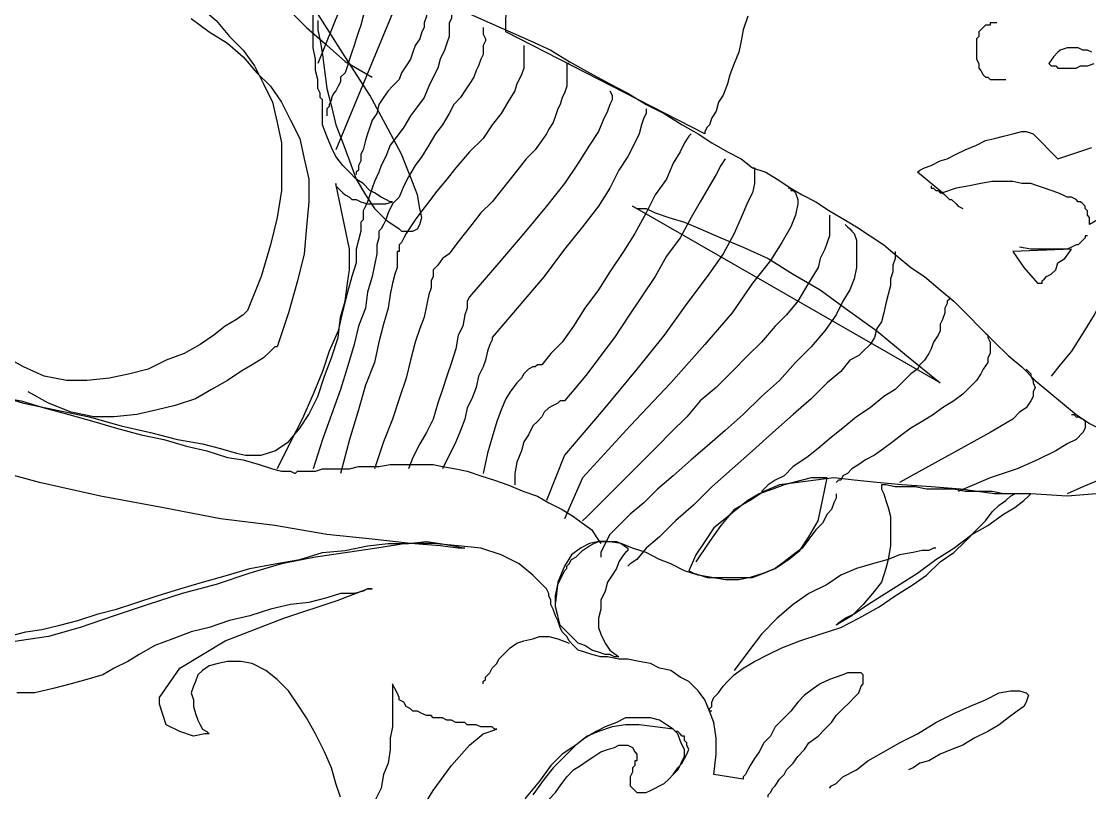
# Model space of a CAD drawing. Extents: x 137.56 to 138.39, y 55.88 to 57.64.
# Drawn here: x 137.9172 to 138.0968, y 57.335 to 57.4646 of the extents above; entities that cross this region are included whole.
import ezdxf

# ---------------------------------------------------------------- set-up
doc = ezdxf.new("R2010")
doc.units = 0
doc.layers.get('0').update_dxf_attribs({"linetype": 'CONTINUOUS'})

msp = doc.modelspace()

# ---------------------------------------------------------------- linework, layer by layer
at = {"linetype": 'CONTINUOUS'}
for points in [[(138.0393, 57.46551), (138.03853, 57.46323), (138.03816, 57.46133), (138.03777, 57.45943), (138.03702, 57.45753), (138.03626, 57.45563), (138.03587, 57.4541), (138.03512, 57.4522), (138.03436, 57.45106), (138.03397, 57.44953), (138.03322, 57.44839), (138.03283, 57.44726), (138.03245, 57.44687), (138.03207, 57.4461), (138.03207, 57.44573), (138.03207, 57.44573), (137.99858, 57.46284), (137.99935, 57.52791)], [(137.95787, 57.49176), (137.95749, 57.49062), (137.95749, 57.48948), (137.95712, 57.48758), (137.95712, 57.48568), (137.95673, 57.48378), (137.95673, 57.48149), (137.95712, 57.47921), (137.95749, 57.47692), (137.95826, 57.47427), (137.95939, 57.4716), (137.96092, 57.46894), (137.96243, 57.46627), (137.9651, 57.46361), (137.96814, 57.46094), (137.97157, 57.4579), (137.97614, 57.45524)], [(137.9731, 57.47274), (137.967, 57.45753)], [(137.94113, 57.47121), (137.94418, 57.46931), (137.94722, 57.46704), (137.94989, 57.46475), (137.95216, 57.46209), (137.95445, 57.4598), (137.95635, 57.45714), (137.95787, 57.4541), (137.95939, 57.45106), (137.96016, 57.44763), (137.96092, 57.4442), (137.96092, 57.4404), (137.96092, 57.43622), (137.96016, 57.43165), (137.95902, 57.42708), (137.95749, 57.42175), (137.9552, 57.41605)], [(137.97614, 57.47121), (137.97576, 57.47121), (137.97576, 57.47084), (137.97576, 57.47047), (137.97537, 57.4697), (137.97537, 57.46855), (137.975, 57.4678), (137.975, 57.46665), (137.97461, 57.46551), (137.97423, 57.464), (137.97386, 57.46284), (137.97347, 57.46171), (137.9731, 57.46057), (137.97271, 57.45943), (137.97233, 57.45828), (137.97196, 57.45714), (137.97157, 57.456)], [(137.98108, 57.4697), (137.97004, 57.44306)], [(137.98564, 57.46741), (137.98564, 57.46741), (137.98564, 57.46704), (137.98564, 57.46665), (137.98527, 57.46627), (137.98527, 57.46551), (137.98488, 57.46437), (137.98488, 57.46361), (137.98451, 57.46284), (137.98413, 57.46171), (137.98337, 57.46057), (137.98298, 57.45943), (137.9826, 57.45828), (137.98184, 57.45714), (137.98108, 57.456), (137.9807, 57.45486), (137.97956, 57.45371)], [(137.9126, 57.40197), (137.91754, 57.40044), (137.92287, 57.39931), (137.92858, 57.39817), (137.93391, 57.39664), (137.93885, 57.3955), (137.94342, 57.39437), (137.94759, 57.3936), (137.95065, 57.39284), (137.9533, 57.39207), (137.95483, 57.3917), (137.95749, 57.3917), (137.95977, 57.39245), (137.96206, 57.39398), (137.96396, 57.39627), (137.96549, 57.39854), (137.967, 57.40158), (137.96814, 57.40501), (137.96929, 57.40805), (137.97043, 57.41148), (137.9708, 57.41491), (137.97157, 57.41758), (137.97196, 57.42062), (137.97233, 57.42289), (137.97233, 57.42479), (137.97233, 57.42595), (137.97233, 57.42632), (137.97004, 57.43736), (137.97004, 57.43697), (137.97004, 57.43697), (137.97043, 57.43659), (137.9708, 57.43622), (137.97119, 57.43583), (137.97157, 57.43546), (137.97233, 57.43507), (137.97271, 57.43469), (137.97347, 57.43469), (137.97423, 57.43432), (137.97537, 57.43393), (137.97614, 57.43393), (137.97727, 57.43393), (137.97841, 57.43393), (137.97956, 57.43432), (137.97956, 57.43432), (137.97918, 57.43432), (137.97841, 57.43469), (137.97766, 57.43507), (137.97651, 57.43583), (137.97576, 57.43622), (137.97461, 57.43736), (137.97347, 57.43812), (137.97233, 57.43926), (137.97119, 57.4404), (137.97004, 57.44192), (137.96929, 57.44344), (137.96853, 57.44534), (137.96776, 57.44726), (137.96776, 57.44953), (137.96776, 57.45143), (137.96739, 57.45181), (137.96739, 57.45257), (137.967, 57.45333), (137.967, 57.45486), (137.96663, 57.45637), (137.96663, 57.45828), (137.96624, 57.46018), (137.96624, 57.46209), (137.96624, 57.464), (137.96624, 57.46627)], [(137.967, 57.46475), (137.967, 57.46323), (137.96739, 57.46133), (137.96776, 57.45904), (137.96814, 57.45637), (137.96853, 57.45333), (137.96929, 57.45029), (137.97004, 57.44726), (137.97119, 57.4442), (137.97233, 57.44116), (137.97347, 57.43812), (137.975, 57.43546), (137.97651, 57.43316), (137.97841, 57.43126), (137.9807, 57.42975), (137.9807, 57.42975), (137.98108, 57.42936), (137.98184, 57.42936), (137.98223, 57.42936), (137.98298, 57.42936), (137.98374, 57.42975), (137.98413, 57.4305), (137.98451, 57.43165), (137.98413, 57.43316), (137.98374, 57.43546), (137.9826, 57.43849), (137.98108, 57.4423), (137.9788, 57.44649), (137.97576, 57.4522), (137.97157, 57.45867), (137.967, 57.4659)], [(137.98945, 57.46665), (137.98945, 57.46665), (137.98945, 57.46627), (137.98945, 57.4659), (137.98945, 57.46513), (137.98907, 57.46437), (137.98907, 57.46323), (137.98907, 57.46209), (137.9887, 57.46094), (137.98831, 57.4598), (137.98755, 57.45828), (137.98717, 57.45676), (137.98641, 57.45524), (137.98564, 57.45371), (137.98488, 57.45181), (137.98374, 57.45029), (137.9826, 57.44877)], [(137.9925, 57.4659), (137.99592, 57.46437), (137.99935, 57.46284), (138.00278, 57.46133), (138.00619, 57.4598), (138.00924, 57.4579), (138.01266, 57.456), (138.01609, 57.4541), (138.01913, 57.45257), (138.02218, 57.45067), (138.02522, 57.44916), (138.02826, 57.44726), (138.03093, 57.44573), (138.03322, 57.4442), (138.03587, 57.44269), (138.03816, 57.44153), (138.04006, 57.44002)], [(137.94569, 57.46513), (137.94875, 57.46284), (137.95179, 57.46094), (137.95445, 57.45867), (137.95673, 57.456), (137.95902, 57.45371), (137.96092, 57.45106), (137.96243, 57.448), (137.96396, 57.44496), (137.96472, 57.44153), (137.96549, 57.43812), (137.96549, 57.43432), (137.9651, 57.43012), (137.96472, 57.42556), (137.96357, 57.42099), (137.96206, 57.41566), (137.96016, 57.40995)], [(138.08115, 57.46437), (138.08115, 57.46437), (138.08078, 57.46437), (138.08078, 57.46437), (138.08039, 57.46437), (138.08001, 57.46437), (138.08001, 57.464), (138.07964, 57.464), (138.07925, 57.464), (138.07888, 57.46361), (138.07849, 57.46323), (138.07811, 57.46284), (138.07811, 57.46209), (138.07772, 57.46171), (138.07772, 57.46094), (138.07772, 57.46018), (138.07772, 57.45904)], [(137.99478, 57.46361), (137.99478, 57.46361), (137.99478, 57.46323), (137.99478, 57.46284), (137.99478, 57.46247), (137.99517, 57.46171), (137.99517, 57.46133), (137.99478, 57.46057), (137.99478, 57.4598), (137.99478, 57.45904), (137.9944, 57.45828), (137.99402, 57.45714), (137.99364, 57.45637), (137.99325, 57.45524), (137.9925, 57.4541), (137.99174, 57.45296)], [(138.00162, 57.46057), (138.00162, 57.46057), (138.00162, 57.46018), (138.00162, 57.4598), (138.00162, 57.45904), (138.00162, 57.45867), (138.00162, 57.45753), (138.00162, 57.45676), (138.00125, 57.45563), (138.00048, 57.4541), (138.00011, 57.45296), (137.99897, 57.45106), (137.99782, 57.44916), (137.99631, 57.44726), (137.99478, 57.44496), (137.9925, 57.44269)], [(138.09713, 57.45943), (138.09638, 57.4598), (138.09562, 57.4598), (138.09485, 57.46018), (138.09409, 57.46018), (138.09372, 57.46018), (138.09295, 57.46018), (138.09181, 57.4598), (138.09142, 57.45943), (138.09066, 57.45867), (138.08991, 57.45753), (138.08991, 57.45753), (138.09029, 57.45714), (138.09029, 57.45714), (138.09066, 57.45714), (138.09105, 57.45714), (138.09142, 57.45676), (138.09219, 57.45676), (138.09295, 57.45676), (138.09372, 57.45676), (138.09448, 57.45676), (138.09523, 57.45714), (138.09638, 57.45714), (138.09752, 57.45753)], [(138.07772, 57.45904), (138.07772, 57.45828), (138.07811, 57.45753), (138.07811, 57.45676), (138.07849, 57.45637), (138.07888, 57.45563), (138.07888, 57.45563), (138.07925, 57.45524), (138.07964, 57.45524), (138.08001, 57.45486), (138.08039, 57.45486), (138.08078, 57.45486), (138.08115, 57.45486), (138.08154, 57.45486), (138.08192, 57.45486), (138.08229, 57.45486), (138.08268, 57.45486)], [(138.00924, 57.45753), (138.00885, 57.45753), (138.00885, 57.45714), (138.00885, 57.45714), (138.00885, 57.45637), (138.00885, 57.456), (138.00885, 57.45524), (138.00885, 57.45447), (138.00885, 57.45371), (138.00848, 57.45257), (138.00809, 57.45181), (138.00772, 57.45067), (138.00734, 57.44991), (138.00695, 57.44877), (138.00658, 57.44763), (138.00581, 57.44649), (138.00544, 57.44573)], [(137.97157, 57.456), (137.9708, 57.45524), (137.9708, 57.45447), (137.97043, 57.45371), (137.97004, 57.45296), (137.96967, 57.45257), (137.96929, 57.45181), (137.96929, 57.45143), (137.9689, 57.45067), (137.9689, 57.45029), (137.96853, 57.44991), (137.96853, 57.44953), (137.96853, 57.44916), (137.96853, 57.44877), (137.96853, 57.44877), (137.96853, 57.44877), (137.96853, 57.44877)], [(137.97956, 57.45371), (137.9788, 57.45296), (137.97804, 57.45181), (137.97727, 57.45067), (137.9769, 57.44916), (137.97614, 57.448), (137.97576, 57.44687), (137.97537, 57.44573), (137.975, 57.44459), (137.97461, 57.44306), (137.97423, 57.4423), (137.97423, 57.44116), (137.97386, 57.4404), (137.97386, 57.43963), (137.97347, 57.43926), (137.97347, 57.43887), (137.97347, 57.43887)], [(137.99174, 57.45296), (137.99098, 57.45181), (137.98984, 57.45067), (137.98907, 57.44916), (137.98794, 57.44726), (137.9868, 57.44573), (137.98564, 57.44383), (137.98451, 57.44192), (137.98337, 57.4404), (137.98223, 57.43849), (137.98147, 57.43697), (137.9807, 57.43507), (137.97956, 57.43393), (137.9788, 57.43242), (137.97841, 57.43126), (137.97804, 57.4305), (137.97766, 57.42975)], [(138.01609, 57.45296), (138.01609, 57.45296), (138.01609, 57.45296), (138.01646, 57.4522), (138.01646, 57.45143), (138.01609, 57.45067), (138.01571, 57.44953), (138.01495, 57.448), (138.01419, 57.4461), (138.01266, 57.44383), (138.01076, 57.44079), (138.00848, 57.43736), (138.00544, 57.43355), (138.00162, 57.42899), (137.99744, 57.42404), (137.9925, 57.41832)], [(138.02218, 57.44991), (138.02218, 57.44991), (138.02218, 57.44916), (138.02179, 57.44839), (138.02142, 57.44726), (138.02103, 57.44573), (138.02028, 57.4442), (138.01913, 57.44192), (138.01761, 57.43963), (138.01609, 57.43659), (138.01419, 57.43355), (138.01152, 57.43012), (138.00848, 57.42632), (138.00505, 57.42175), (138.00087, 57.41681), (137.99631, 57.41148)], [(138.11426, 57.45029), (138.11387, 57.44991), (138.1135, 57.44877), (138.11273, 57.44687), (138.11159, 57.44459), (138.11046, 57.44153), (138.10893, 57.43812), (138.10703, 57.43432), (138.1055, 57.4305), (138.10322, 57.4267), (138.10132, 57.42252), (138.09942, 57.41871), (138.09752, 57.41528), (138.09562, 57.41224), (138.09372, 57.4092), (138.09181, 57.40691), (138.09029, 57.40501)], [(137.9826, 57.44877), (137.98147, 57.44687), (137.98033, 57.44534), (137.97918, 57.44383), (137.97841, 57.44192), (137.97766, 57.4404), (137.97727, 57.43926), (137.97651, 57.43773), (137.97614, 57.43659), (137.97576, 57.43546), (137.97537, 57.43432), (137.975, 57.43355), (137.97461, 57.43279), (137.97461, 57.43203), (137.97461, 57.43165), (137.97461, 57.43126), (137.97461, 57.43126)], [(138.10132, 57.43316), (138.09676, 57.4305), (138.09676, 57.4305), (138.09676, 57.4305), (138.09676, 57.43089), (138.09676, 57.43089), (138.09676, 57.43126), (138.09676, 57.43165), (138.09676, 57.43165), (138.09638, 57.43203), (138.09638, 57.43242), (138.09638, 57.43279), (138.09599, 57.43316), (138.09599, 57.43355), (138.09562, 57.43393), (138.09523, 57.43432), (138.09485, 57.43432), (138.09448, 57.43469), (138.09372, 57.43507), (138.09295, 57.43507), (138.09219, 57.43546), (138.09142, 57.43583), (138.09029, 57.43622), (138.08915, 57.43659), (138.08801, 57.43697), (138.08686, 57.43736), (138.08534, 57.43736), (138.08382, 57.43773), (138.08229, 57.43773), (138.08039, 57.43773), (138.07849, 57.43736), (138.07658, 57.43697), (138.07431, 57.43659), (138.07202, 57.43583), (138.06784, 57.43926), (138.06784, 57.43926), (138.06821, 57.43963), (138.06898, 57.44002), (138.07012, 57.4404), (138.07164, 57.44116), (138.07278, 57.44153), (138.07431, 57.4423), (138.07582, 57.44306), (138.07772, 57.44383), (138.07925, 57.44459), (138.08078, 57.44496), (138.08229, 57.44534), (138.08382, 57.44573), (138.08534, 57.4461), (138.08611, 57.4461), (138.08725, 57.44573), (138.09142, 57.44153), (138.09713, 57.44344)], [(138.00544, 57.44573), (138.00468, 57.44459), (138.00354, 57.44306), (138.00201, 57.44153), (138.00087, 57.44002), (137.99935, 57.43812), (137.99782, 57.43622), (137.99631, 57.43432), (137.9944, 57.43242), (137.99288, 57.4305), (137.99135, 57.4286), (137.99021, 57.42708), (137.98907, 57.42556), (137.98794, 57.42479), (137.98717, 57.42366), (137.9868, 57.42328), (137.98641, 57.42289)], [(138.02979, 57.44573), (138.0294, 57.44534), (138.02865, 57.4442), (138.02789, 57.44269), (138.02675, 57.44079), (138.0256, 57.43812), (138.02369, 57.43546), (138.02218, 57.43242), (138.02028, 57.42899), (138.01838, 57.42595), (138.01609, 57.42252), (138.01419, 57.41948), (138.01191, 57.41642), (138.01001, 57.41338), (138.00809, 57.41072), (138.00619, 57.40882), (138.00468, 57.40691)], [(137.9925, 57.44269), (137.99021, 57.44002), (137.9887, 57.43812), (137.9868, 57.43583), (137.98564, 57.43432), (137.98451, 57.43279), (137.98337, 57.43126), (137.9826, 57.43012), (137.98184, 57.42899), (137.98147, 57.42822), (137.98108, 57.42746), (137.9807, 57.42708), (137.9807, 57.4267), (137.9807, 57.42632), (137.9807, 57.42632), (137.9807, 57.42595), (137.9807, 57.42595)], [(138.03549, 57.44153), (138.03549, 57.44153), (138.03473, 57.4404), (138.03397, 57.43887), (138.03283, 57.43697), (138.0313, 57.43432), (138.02979, 57.43165), (138.02789, 57.42822), (138.0256, 57.42518), (138.02369, 57.42175), (138.02142, 57.41832), (138.01913, 57.41491), (138.01685, 57.41148), (138.01456, 57.40844), (138.01228, 57.40539), (138.01038, 57.40311), (138.00848, 57.40082)], [(138.04006, 57.44002), (138.04044, 57.44002), (138.04044, 57.43926), (138.04044, 57.43849), (138.04044, 57.43736), (138.04006, 57.43583), (138.0393, 57.43432), (138.03816, 57.43165), (138.03702, 57.42899), (138.03512, 57.42556), (138.03245, 57.42175), (138.02903, 57.41719), (138.02522, 57.41186), (138.02065, 57.40615), (138.01495, 57.39931), (138.00848, 57.3917)], [(138.04006, 57.44002), (138.04234, 57.43926), (138.04424, 57.43812), (138.04653, 57.43659), (138.04843, 57.43546), (138.05071, 57.43432), (138.053, 57.43279), (138.0549, 57.43165), (138.05757, 57.43012), (138.05984, 57.4286), (138.06213, 57.42708), (138.06441, 57.42518), (138.0667, 57.42328), (138.06898, 57.42175), (138.07164, 57.41948), (138.07392, 57.41758), (138.07621, 57.41528)], [(138.07012, 57.43697), (138.07012, 57.43659), (138.0705, 57.43659), (138.0705, 57.43659), (138.07088, 57.43622), (138.07127, 57.43622), (138.07164, 57.43583), (138.07202, 57.43583), (138.07241, 57.43546), (138.07278, 57.43507), (138.07317, 57.43469), (138.07354, 57.43469), (138.07431, 57.43393), (138.07468, 57.43355), (138.07545, 57.43316)], [(138.04614, 57.43659), (138.04653, 57.43659), (138.04653, 57.43622), (138.04691, 57.43622), (138.04729, 57.43583), (138.04767, 57.43469), (138.04767, 57.43393), (138.04729, 57.43203), (138.04653, 57.43012), (138.045, 57.42746), (138.0431, 57.42442), (138.04006, 57.42062), (138.03663, 57.41566), (138.03207, 57.41034), (138.02636, 57.40387), (138.01952, 57.39664), (138.01152, 57.3879)], [(138.01989, 57.43355), (138.01989, 57.43355), (138.02065, 57.43316), (138.02218, 57.43316), (138.02369, 57.43242), (138.02599, 57.43165), (138.02865, 57.43089), (138.0313, 57.42975), (138.03473, 57.42822), (138.03853, 57.4267), (138.04273, 57.42479), (138.04691, 57.42213), (138.05147, 57.41948), (138.05567, 57.41642), (138.06098, 57.41262), (138.06594, 57.40844), (138.07164, 57.40387), (138.01989, 57.43355)], [(138.053, 57.43203), (138.053, 57.43165), (138.053, 57.43126), (138.053, 57.4305), (138.053, 57.42975), (138.053, 57.4286), (138.05261, 57.42746), (138.05224, 57.42632), (138.05147, 57.42479), (138.0511, 57.42328), (138.04996, 57.42138), (138.04881, 57.41948), (138.04767, 57.41758), (138.04577, 57.41528), (138.04387, 57.41338), (138.04159, 57.41072)], [(137.97461, 57.43126), (137.97423, 57.43089), (137.97423, 57.4305), (137.97423, 57.42936), (137.97386, 57.42785), (137.97347, 57.42632), (137.97347, 57.42404), (137.97271, 57.42175), (137.97196, 57.41909), (137.97119, 57.41605), (137.97043, 57.41262), (137.9689, 57.4092), (137.96776, 57.40578), (137.96624, 57.40197), (137.96434, 57.39778), (137.96243, 57.39398), (137.96016, 57.38941)], [(137.97766, 57.42975), (137.97727, 57.42936), (137.97727, 57.42899), (137.97727, 57.42822), (137.9769, 57.42708), (137.9769, 57.42556), (137.97651, 57.42366), (137.97614, 57.42175), (137.97537, 57.41909), (137.975, 57.41642), (137.97386, 57.41338), (137.9731, 57.41034), (137.97196, 57.40654), (137.9708, 57.40274), (137.96929, 57.39854), (137.96776, 57.39437), (137.96624, 57.38941)], [(138.05567, 57.4305), (138.05604, 57.43012), (138.05643, 57.42975), (138.0568, 57.42936), (138.05718, 57.42899), (138.05757, 57.42785), (138.05757, 57.42708), (138.05757, 57.42595), (138.05757, 57.42479), (138.05757, 57.42328), (138.05718, 57.42138), (138.05643, 57.41948), (138.05528, 57.41758), (138.05414, 57.41528), (138.05224, 57.41262), (138.04996, 57.40995)], [(138.09638, 57.4286), (138.09599, 57.4286), (138.09599, 57.4286), (138.09599, 57.42822), (138.09599, 57.42822), (138.09562, 57.42785), (138.09523, 57.42746), (138.09485, 57.42708), (138.09448, 57.42708), (138.09372, 57.4267), (138.09295, 57.42632), (138.09219, 57.42632), (138.09105, 57.42632), (138.08991, 57.42632), (138.08838, 57.42632), (138.08686, 57.42632), (138.08496, 57.4267)], [(138.09372, 57.42632), (138.08382, 57.42595), (138.08572, 57.42328), (138.08801, 57.42062), (138.08801, 57.42062), (138.08801, 57.42062), (138.08801, 57.42062), (138.08838, 57.42062), (138.08876, 57.42062), (138.08876, 57.42099), (138.08915, 57.42138), (138.08952, 57.42175), (138.09029, 57.42213), (138.09105, 57.42289), (138.09142, 57.42404), (138.09256, 57.42479), (138.09372, 57.42632)], [(137.9807, 57.42595), (137.98033, 57.42595), (137.98033, 57.42556), (137.98033, 57.42518), (137.98033, 57.42442), (137.98033, 57.42328), (137.97994, 57.42213), (137.97956, 57.42062), (137.97918, 57.41871), (137.9788, 57.41642), (137.97804, 57.41376), (137.97727, 57.41072), (137.97651, 57.40729), (137.975, 57.40348), (137.97386, 57.39931), (137.97233, 57.39437), (137.9708, 57.38864)], [(138.06404, 57.42595), (138.06404, 57.42595), (138.06404, 57.42518), (138.06404, 57.42479), (138.06365, 57.42366), (138.06365, 57.42252), (138.06327, 57.42138), (138.06327, 57.42023), (138.0629, 57.41871), (138.06251, 57.41719), (138.06213, 57.41566), (138.06174, 57.41415), (138.06098, 57.41301), (138.06061, 57.41148), (138.05984, 57.41034), (138.0587, 57.4092), (138.05794, 57.40844)], [(137.98641, 57.42289), (137.98641, 57.42289), (137.98641, 57.42252), (137.98641, 57.42175), (137.98603, 57.42099), (137.98603, 57.41985), (137.98564, 57.41871), (137.98527, 57.41681), (137.98488, 57.41491), (137.98413, 57.41301), (137.98337, 57.41072), (137.9826, 57.40768), (137.98184, 57.40464), (137.9807, 57.40121), (137.97956, 57.39778), (137.97804, 57.39398), (137.97651, 57.38941)], [(137.9925, 57.41832), (137.9925, 57.41832), (137.99211, 57.41758), (137.99211, 57.41642), (137.99174, 57.41528), (137.99135, 57.41338), (137.9906, 57.41186), (137.99021, 57.40958), (137.98945, 57.40729), (137.9887, 57.40501), (137.98794, 57.40274), (137.98717, 57.40044), (137.98641, 57.39778), (137.98527, 57.3955), (137.98413, 57.3936), (137.98298, 57.39131), (137.98223, 57.38941)], [(138.07317, 57.41832), (138.07317, 57.41832), (138.07317, 57.41795), (138.07278, 57.41758), (138.07278, 57.41719), (138.07241, 57.41642), (138.07241, 57.41566), (138.07202, 57.41452), (138.07164, 57.41376), (138.07164, 57.41262), (138.07127, 57.41186), (138.0705, 57.41072), (138.07012, 57.40958), (138.06974, 57.40882), (138.06898, 57.40768), (138.06821, 57.40691), (138.06784, 57.40615)], [(137.9552, 57.41605), (137.9552, 57.41605), (137.95445, 57.41528), (137.9533, 57.41452), (137.9514, 57.41338), (137.9495, 57.41186), (137.94722, 57.41034), (137.94455, 57.40882), (137.94151, 57.40768), (137.93846, 57.40615), (137.93542, 57.40539), (137.93199, 57.40464), (137.92819, 57.40425), (137.92477, 57.40425), (137.92097, 57.40501), (137.91754, 57.40654), (137.91411, 57.40844)], [(138.07621, 57.41528), (138.07849, 57.41301), (138.08078, 57.41072), (138.08305, 57.40844), (138.08534, 57.40654), (138.08762, 57.40425), (138.08991, 57.40235), (138.09219, 57.40044), (138.09448, 57.39854), (138.09676, 57.39702), (138.09903, 57.39588), (138.10095, 57.39437), (138.10285, 57.3936), (138.10513, 57.39284), (138.10703, 57.39207), (138.10856, 57.3917), (138.11007, 57.3917)], [(138.07925, 57.41224), (138.07925, 57.41224), (138.07964, 57.41186), (138.07964, 57.41148), (138.08001, 57.41072), (138.08001, 57.41034), (138.08001, 57.40958), (138.08001, 57.40882), (138.07964, 57.40805), (138.07964, 57.40729), (138.07888, 57.40615), (138.07849, 57.40539), (138.07772, 57.40425), (138.07658, 57.40311), (138.07545, 57.40197), (138.07392, 57.40082)], [(137.96016, 57.40995), (137.95977, 57.40995), (137.95902, 57.4092), (137.95787, 57.40805), (137.95596, 57.40691), (137.95406, 57.40578), (137.95179, 57.40425), (137.94912, 57.40274), (137.94646, 57.40121), (137.94303, 57.40007), (137.93999, 57.39931), (137.93656, 57.39854), (137.93275, 57.39817), (137.92934, 57.39817), (137.92552, 57.39892), (137.92172, 57.40044), (137.9183, 57.40235)], [(137.99631, 57.41148), (137.99631, 57.41148), (137.99631, 57.41111), (137.99592, 57.41034), (137.99554, 57.4092), (137.99517, 57.40768), (137.99478, 57.40654), (137.99402, 57.40501), (137.99364, 57.40311), (137.99288, 57.40121), (137.99211, 57.39968), (137.99174, 57.39778), (137.99098, 57.39588), (137.99021, 57.39398), (137.98945, 57.39245), (137.9887, 57.39094), (137.98794, 57.38941)], [(138.04159, 57.41072), (138.0393, 57.40844), (138.03663, 57.40578), (138.03397, 57.40311), (138.0313, 57.40082), (138.02903, 57.39817), (138.02636, 57.3955), (138.02408, 57.39321), (138.02179, 57.39094), (138.01952, 57.38864), (138.01761, 57.38674), (138.01571, 57.38484), (138.01456, 57.3837), (138.01305, 57.38218), (138.01228, 57.38143), (138.01152, 57.38066), (138.01152, 57.38066)], [(138.04996, 57.40995), (138.04729, 57.40729), (138.04463, 57.40425), (138.04159, 57.40158), (138.03853, 57.39854), (138.03549, 57.39588), (138.03245, 57.39321), (138.02979, 57.39094), (138.02675, 57.38827), (138.02408, 57.38599), (138.02179, 57.3837), (138.01952, 57.3818), (138.01761, 57.3799), (138.01609, 57.37837), (138.01532, 57.37686), (138.01456, 57.37533), (138.01456, 57.37457)], [(138.05794, 57.40844), (138.05643, 57.40768), (138.0549, 57.40578), (138.05261, 57.40387), (138.04996, 57.40121), (138.04691, 57.39854), (138.04349, 57.3955), (138.04006, 57.39245), (138.03663, 57.38941), (138.03322, 57.38637), (138.03016, 57.38333), (138.02712, 57.38066), (138.02446, 57.378), (138.02218, 57.3761), (138.02065, 57.37419), (138.01952, 57.37343), (138.01913, 57.37306)], [(138.00468, 57.40691), (138.00468, 57.40691), (138.00429, 57.40691), (138.00391, 57.40691), (138.00354, 57.40654), (138.00315, 57.40654), (138.00239, 57.40615), (138.00162, 57.40539), (138.00125, 57.40464), (138.00048, 57.40387), (137.99935, 57.40235), (137.99858, 57.40121), (137.99782, 57.39931), (137.99707, 57.3974), (137.99631, 57.39474), (137.99554, 57.39207), (137.99478, 57.38864)], [(138.06784, 57.40615), (138.0667, 57.40539), (138.06555, 57.40425), (138.06404, 57.40274), (138.06213, 57.40158), (138.05984, 57.39968), (138.05757, 57.39817), (138.05528, 57.39627), (138.05337, 57.39474), (138.0511, 57.39284), (138.0492, 57.39131), (138.04691, 57.3898), (138.04539, 57.38827), (138.04387, 57.38751), (138.04273, 57.38674), (138.04196, 57.38599), (138.04159, 57.38561)], [(138.08611, 57.40615), (138.08611, 57.40615), (138.08648, 57.40578), (138.08686, 57.40539), (138.08686, 57.40501), (138.08725, 57.40425), (138.08725, 57.40387), (138.08762, 57.40311), (138.08725, 57.40235), (138.08725, 57.40158), (138.08686, 57.40082), (138.08611, 57.39968), (138.08496, 57.39892), (138.08382, 57.39778), (138.08192, 57.39664), (138.08001, 57.3955)], [(137.91297, 57.40158), (137.91715, 57.40082), (137.92097, 57.39968), (137.92515, 57.39854), (137.92934, 57.3974), (137.93314, 57.39627), (137.93732, 57.39511), (137.94113, 57.39437), (137.94493, 57.39321), (137.94836, 57.39245), (137.95179, 57.39131), (137.95445, 57.39094), (137.95712, 57.39017), (137.95939, 57.38941), (137.96092, 57.38903), (137.96243, 57.38903), (137.9632, 57.38864)], [(138.00848, 57.40082), (138.00848, 57.40082), (138.00809, 57.40082), (138.00772, 57.40082), (138.00734, 57.40044), (138.00658, 57.40007), (138.00581, 57.39968), (138.00505, 57.39892), (138.00468, 57.39817), (138.00391, 57.3974), (138.00315, 57.39664), (138.00239, 57.39511), (138.00162, 57.39398), (138.00125, 57.39245), (138.00048, 57.39055), (138.00011, 57.38864), (138.00011, 57.38674)], [(138.07392, 57.40082), (138.07202, 57.39968), (138.0705, 57.39854), (138.0686, 57.3974), (138.0667, 57.39627), (138.06517, 57.39511), (138.06365, 57.39398), (138.06213, 57.39284), (138.06061, 57.3917), (138.05908, 57.39094), (138.05794, 57.39017), (138.0568, 57.38941), (138.05604, 57.38864), (138.05528, 57.38827), (138.0549, 57.38751), (138.05451, 57.38751), (138.05414, 57.38713)], [(138.09372, 57.39854), (138.09372, 57.39854), (138.09409, 57.39854), (138.09448, 57.39817), (138.09485, 57.39817), (138.09562, 57.39778), (138.09599, 57.3974), (138.09599, 57.39664), (138.09599, 57.39627), (138.09562, 57.3955), (138.09448, 57.39437), (138.09295, 57.3936), (138.09105, 57.39245), (138.08801, 57.39094), (138.08458, 57.38941), (138.08001, 57.3879), (138.07468, 57.38561)], [(138.08001, 57.3955), (138.0648, 57.38713)], [(138.11693, 57.39474), (138.11693, 57.39474), (138.11693, 57.39437), (138.11693, 57.39398), (138.11693, 57.39321), (138.11693, 57.39245), (138.11654, 57.39131), (138.1154, 57.39055), (138.11463, 57.38941), (138.11312, 57.38827), (138.11122, 57.38751), (138.10893, 57.38674), (138.10589, 57.38599), (138.10209, 57.38523), (138.09789, 57.38523), (138.09295, 57.38484), (138.08686, 57.38523)], [(138.10285, 57.39398), (138.10285, 57.39398), (138.10322, 57.39398), (138.1036, 57.3936), (138.10399, 57.39321), (138.10399, 57.39284), (138.10399, 57.39245), (138.10399, 57.39207), (138.10399, 57.3917), (138.1036, 57.39094), (138.10285, 57.39017), (138.1017, 57.38941), (138.10018, 57.38827), (138.09828, 57.38751), (138.09562, 57.38637), (138.09295, 57.38523)], [(137.9632, 57.38864), (137.96357, 57.38903), (137.96434, 57.38903), (137.9651, 57.38903), (137.96663, 57.38903), (137.96776, 57.38941), (137.96929, 57.38941), (137.9708, 57.38941), (137.97233, 57.38941), (137.97386, 57.3898), (137.97576, 57.3898), (137.97727, 57.3898), (137.97918, 57.39017), (137.9807, 57.39017), (137.98223, 57.39017), (137.98374, 57.39017), (137.98488, 57.39017)], [(137.98488, 57.39017), (137.98641, 57.39017), (137.98794, 57.3898), (137.99021, 57.38941), (137.99211, 57.38903), (137.9944, 57.38827), (137.99668, 57.38751), (137.99897, 57.38674), (138.00162, 57.38561), (138.00391, 57.38484), (138.00581, 57.3837), (138.00809, 57.38257), (138.01001, 57.38143), (138.01152, 57.38027), (138.01305, 57.37914), (138.01381, 57.378), (138.01456, 57.37686)], [(138.00848, 57.3917), (138.00544, 57.38408)], [(137.99174, 57.3761), (137.9906, 57.3761), (137.98755, 57.37647), (137.9826, 57.37686), (137.97614, 57.37761), (137.96853, 57.37837), (137.95977, 57.3799), (137.95065, 57.38104), (137.94075, 57.38294), (137.93048, 57.38484), (137.92021, 57.38713), (137.91031, 57.3898)], [(138.01152, 57.3879), (138.00848, 57.38104)], [(138.05261, 57.3879), (138.05224, 57.3879), (138.05186, 57.3879), (138.0511, 57.3879), (138.04996, 57.3879), (138.04843, 57.38751), (138.04691, 57.38713), (138.04539, 57.38674), (138.04349, 57.38599), (138.0412, 57.38523), (138.0393, 57.38408), (138.0374, 57.38257), (138.03549, 57.38104), (138.03359, 57.37953), (138.03207, 57.37723), (138.03055, 57.37496), (138.0294, 57.37229), (138.0294, 57.37229), (138.03016, 57.3719), (138.0313, 57.37153), (138.03245, 57.37115), (138.03397, 57.37115), (138.03587, 57.37115), (138.03777, 57.37115), (138.04006, 57.37115), (138.04196, 57.3719), (138.04387, 57.37267), (138.04614, 57.37419), (138.04806, 57.37571), (138.04957, 57.378), (138.0511, 57.38066), (138.05186, 57.38408), (138.05261, 57.3879)], [(138.08686, 57.38523), (138.08078, 57.38523), (138.07507, 57.38599), (138.07012, 57.38637), (138.06517, 57.38674), (138.06098, 57.38713), (138.05718, 57.38751), (138.05376, 57.3879), (138.05071, 57.38751), (138.04767, 57.38713), (138.04463, 57.38674), (138.04196, 57.38561), (138.03967, 57.38408), (138.03702, 57.38257), (138.03473, 57.3799), (138.03283, 57.37723), (138.03055, 57.37381)], [(138.06174, 57.38674), (138.06174, 57.38637), (138.06174, 57.38599), (138.06213, 57.38523), (138.06251, 57.38408), (138.0629, 57.38294), (138.06327, 57.38143), (138.06327, 57.3799), (138.06327, 57.37837), (138.06327, 57.37647), (138.0629, 57.37419), (138.06251, 57.37267), (138.06174, 57.37039), (138.06023, 57.36849), (138.0587, 57.36659), (138.0568, 57.36469), (138.05414, 57.36316), (138.05451, 57.36353), (138.05567, 57.3643), (138.05718, 57.36506), (138.05947, 57.36659), (138.06174, 57.3681), (138.0648, 57.37), (138.06784, 57.3719), (138.07088, 57.37419), (138.07392, 57.3761), (138.07697, 57.37837), (138.07964, 57.3799), (138.08229, 57.3818), (138.08419, 57.38294), (138.08572, 57.38408), (138.08648, 57.38484), (138.08686, 57.38523), (138.08611, 57.38523), (138.08534, 57.38523), (138.08419, 57.38523), (138.08229, 57.38523), (138.08039, 57.38561), (138.07849, 57.38561), (138.07582, 57.38561), (138.07392, 57.38599), (138.07164, 57.38599), (138.06935, 57.38599), (138.06745, 57.38637), (138.06555, 57.38637), (138.06404, 57.38637), (138.06251, 57.38674), (138.06174, 57.38674), (138.06174, 57.38674)], [(138.05414, 57.38523), (138.05414, 57.38484), (138.05414, 57.38447), (138.05376, 57.3837), (138.05337, 57.38257), (138.05261, 57.3818), (138.05186, 57.38027), (138.05071, 57.37914), (138.04957, 57.37761), (138.04843, 57.3761), (138.04691, 57.37496), (138.04539, 57.37381), (138.04387, 57.37267), (138.04196, 57.3719), (138.03967, 57.37115), (138.03777, 57.37077), (138.03549, 57.37077)], [(138.05147, 57.36163), (138.0549, 57.36277), (138.05794, 57.3643), (138.06137, 57.3662), (138.06404, 57.3681), (138.06708, 57.37), (138.06935, 57.37153), (138.07164, 57.37381), (138.07392, 57.37533), (138.07582, 57.37723), (138.07772, 57.37914), (138.07925, 57.38066), (138.08039, 57.38218), (138.08154, 57.38333), (138.08268, 57.38408), (138.08344, 57.38484), (138.08419, 57.38523)], [(137.91487, 57.36126), (137.91791, 57.36202), (137.92058, 57.36239), (137.92362, 57.36316), (137.92667, 57.36392), (137.93009, 57.36506), (137.93314, 57.36582), (137.93656, 57.36696), (137.93999, 57.3681), (137.94379, 57.36924), (137.94759, 57.37039), (137.95179, 57.37153), (137.95559, 57.37267), (137.95977, 57.37343), (137.96396, 57.37419), (137.96776, 57.37533), (137.97157, 57.37571), (137.97537, 57.37647), (137.9788, 57.37686), (137.98223, 57.37686), (137.98527, 57.37723), (137.98755, 57.37686), (137.98984, 57.37647), (137.99174, 57.3761)], [(138.00544, 57.36924), (138.00315, 57.37153), (138.00087, 57.37343), (137.99782, 57.37496), (137.9944, 57.3761), (137.9906, 57.37647), (137.98641, 57.37686), (137.98184, 57.37686), (137.9769, 57.3761), (137.97196, 57.37533), (137.96663, 57.37457), (137.96092, 57.37343), (137.95559, 57.3719), (137.94989, 57.37), (137.94418, 57.36849), (137.93846, 57.36659), (137.93275, 57.36469)], [(138.01913, 57.3761), (138.01913, 57.37571), (138.01875, 57.37533), (138.01838, 57.37496), (138.01761, 57.37381), (138.01723, 57.37267), (138.01646, 57.37153), (138.01571, 57.37039), (138.01532, 57.36886), (138.01456, 57.36734), (138.01456, 57.36582), (138.01419, 57.3643), (138.01419, 57.36277), (138.01456, 57.36163), (138.01532, 57.36012), (138.01609, 57.35897), (138.01761, 57.35783), (138.01723, 57.35783), (138.01685, 57.35783), (138.01609, 57.35822), (138.01532, 57.35822), (138.01419, 57.35859), (138.01305, 57.35897), (138.01191, 57.35973), (138.01076, 57.36012), (138.00962, 57.36126), (138.00885, 57.36202), (138.00772, 57.36316), (138.00734, 57.36469), (138.00695, 57.3662), (138.00695, 57.3681), (138.00734, 57.37), (138.00848, 57.37229), (138.00848, 57.37229), (138.00885, 57.37267), (138.00885, 57.37306), (138.00924, 57.37343), (138.00962, 57.37419), (138.01038, 57.37457), (138.01115, 57.37533), (138.01152, 57.37571), (138.01266, 57.37647), (138.01342, 57.37686), (138.01419, 57.37723), (138.01495, 57.37723), (138.01609, 57.37723), (138.01723, 57.37723), (138.01799, 57.37686), (138.01913, 57.3761)], [(138.03549, 57.37077), (138.03322, 57.37115), (138.03093, 57.37153), (138.02865, 57.37229), (138.02636, 57.37343), (138.02446, 57.37419), (138.02218, 57.37533), (138.01989, 57.3761), (138.01799, 57.37686), (138.01571, 57.37723), (138.01419, 57.37723), (138.01266, 57.37686), (138.01115, 57.3761), (138.00962, 57.37496), (138.00848, 57.37306), (138.00734, 57.37039), (138.00695, 57.36696)], [(138.07088, 57.3761), (138.0705, 57.3761), (138.06974, 57.37571), (138.0686, 57.37571), (138.06708, 57.37533), (138.0648, 57.37496), (138.0629, 57.37419), (138.06023, 57.37343), (138.05757, 57.37267), (138.0549, 57.37153), (138.05261, 57.37), (138.04957, 57.36849), (138.04691, 57.36659), (138.04424, 57.3643), (138.04159, 57.36163), (138.0393, 57.35859), (138.03702, 57.35555)], [(137.97614, 57.36924), (137.97537, 57.36924), (137.97461, 57.36886), (137.9731, 57.36849), (137.9708, 57.36849), (137.96853, 57.36773), (137.96549, 57.36696), (137.96243, 57.36659), (137.95902, 57.36582), (137.95559, 57.36469), (137.95216, 57.36392), (137.94875, 57.36277), (137.94569, 57.36202), (137.94265, 57.36087), (137.93961, 57.35973), (137.93695, 57.35822), (137.93505, 57.35706), (137.93275, 57.35593), (137.93085, 57.35479), (137.92819, 57.35402), (137.92552, 57.35326), (137.92248, 57.3525), (137.91944, 57.35175), (137.9164, 57.35175)], [(137.9708, 57.33424), (137.97004, 57.33652), (137.96929, 57.33918), (137.96814, 57.34185), (137.96663, 57.34489), (137.9651, 57.34755), (137.96357, 57.34985), (137.96206, 57.35212), (137.96016, 57.35402), (137.95826, 57.35555), (137.95596, 57.35669), (137.95406, 57.35706), (137.95179, 57.35706), (137.95026, 57.35669), (137.94875, 57.35631), (137.94759, 57.35555), (137.94683, 57.35479), (137.94646, 57.35365), (137.94608, 57.35289), (137.94569, 57.35175), (137.94608, 57.35059), (137.94608, 57.34946), (137.94646, 57.34832), (137.94683, 57.34718), (137.94722, 57.34642), (137.94759, 57.34565), (137.94836, 57.34528), (137.94875, 57.34489), (137.94798, 57.34489), (137.94608, 57.34451), (137.94379, 57.34528), (137.94151, 57.34642), (137.94036, 57.34985), (137.94036, 57.35098), (137.94379, 57.35593), (137.9514, 57.36049), (137.9613, 57.3643), (137.97043, 57.36734), (137.97537, 57.36924), (137.97614, 57.36924)], [(138.01456, 57.35783), (138.01305, 57.35822), (138.01191, 57.35859), (138.01076, 57.35897), (138.01001, 57.35973), (138.00924, 57.36049), (138.00885, 57.36126), (138.00809, 57.36202), (138.00772, 57.36277), (138.00734, 57.36392), (138.00695, 57.36469), (138.00658, 57.36582), (138.00619, 57.36659), (138.00619, 57.36734), (138.00581, 57.3681), (138.00581, 57.36849), (138.00544, 57.36924)], [(137.93275, 57.36469), (137.92705, 57.36277), (137.92172, 57.36126), (137.91678, 57.36049), (137.91184, 57.35973), (137.90727, 57.35935), (137.9027, 57.35897), (137.89851, 57.35897), (137.89509, 57.35897), (137.89166, 57.35935), (137.88862, 57.35973), (137.88596, 57.36012), (137.88367, 57.36049), (137.88216, 57.36087), (137.88063, 57.36126), (137.88025, 57.36163), (137.87986, 57.36163)], [(138.03322, 57.34869), (138.03283, 57.34869), (138.03283, 57.34908), (138.03322, 57.34946), (138.03322, 57.34985), (138.03322, 57.35022), (138.03359, 57.35098), (138.03436, 57.35175), (138.03512, 57.35289), (138.03587, 57.35365), (138.03702, 57.35479), (138.03853, 57.35593), (138.04044, 57.35706), (138.04273, 57.35822), (138.045, 57.35935), (138.04806, 57.36049), (138.05147, 57.36163)], [(137.99478, 57.35326), (137.99478, 57.35365), (137.99517, 57.35402), (137.99517, 57.3544), (137.99592, 57.35516), (137.99631, 57.35593), (137.99707, 57.35669), (137.99744, 57.35745), (137.99858, 57.35859), (137.99935, 57.35935), (138.00048, 57.36012), (138.00162, 57.36049), (138.00315, 57.36087), (138.00429, 57.36126), (138.00581, 57.36126), (138.00734, 57.36087), (138.00924, 57.36012)], [(138.03359, 57.33805), (138.03397, 57.34148), (138.03397, 57.34413), (138.03359, 57.34679), (138.03283, 57.34869), (138.03207, 57.35059), (138.03093, 57.35212), (138.0294, 57.35365), (138.02789, 57.3544), (138.02636, 57.35555), (138.02446, 57.35593), (138.02293, 57.35669), (138.02103, 57.35706), (138.01913, 57.35745), (138.01761, 57.35745), (138.01571, 57.35783), (138.01456, 57.35783)], [(138.05414, 57.34794), (138.05528, 57.34908), (138.05643, 57.35022), (138.05718, 57.35098), (138.05794, 57.35175), (138.05833, 57.35289), (138.0587, 57.35326), (138.0587, 57.35402), (138.0587, 57.3544), (138.0587, 57.35479), (138.05833, 57.35516), (138.05757, 57.35516), (138.05718, 57.35516), (138.05604, 57.35516), (138.05528, 57.35479), (138.05414, 57.3544), (138.053, 57.35402)], [(137.98337, 57.33044), (137.98641, 57.33538), (137.98945, 57.33956), (137.9925, 57.34299), (137.99478, 57.34489), (137.99707, 57.34565), (137.99707, 57.34565), (137.99668, 57.34565), (137.99668, 57.34565), (137.99631, 57.34603), (137.99592, 57.34603), (137.99517, 57.34603), (137.99478, 57.34603), (137.9944, 57.34603), (137.99364, 57.34642), (137.99288, 57.34642), (137.99211, 57.34642), (137.99174, 57.34679), (137.99098, 57.34679), (137.99021, 57.34679), (137.98945, 57.34718), (137.9887, 57.34718), (137.98794, 57.34755), (137.98717, 57.34755), (137.98641, 57.34755), (137.98603, 57.34794), (137.98527, 57.34794), (137.98451, 57.34832), (137.98374, 57.34869), (137.98298, 57.34869), (137.9826, 57.34908), (137.98184, 57.34946), (137.98147, 57.35022), (137.9807, 57.35059), (137.9807, 57.35098), (137.98033, 57.35175), (137.97994, 57.3525), (137.97956, 57.35326), (137.97956, 57.35326), (137.97956, 57.3525), (137.97956, 57.35175), (137.97956, 57.35059), (137.97956, 57.34946), (137.97956, 57.34794), (137.97956, 57.34603), (137.97918, 57.34413), (137.97918, 57.34222), (137.9788, 57.33995), (137.97804, 57.33805), (137.97766, 57.33575), (137.97651, 57.33348)], [(138.053, 57.35402), (138.05147, 57.35326), (138.05033, 57.3525), (138.04881, 57.35136), (138.04767, 57.35022), (138.04653, 57.34869), (138.04539, 57.34755), (138.04387, 57.34603), (138.0431, 57.34451), (138.04196, 57.34338), (138.0412, 57.34185), (138.04044, 57.34071), (138.03967, 57.33956), (138.0393, 57.33881), (138.03892, 57.33805), (138.03853, 57.33766), (138.03853, 57.33728)], [(138.053, 57.33575), (138.05337, 57.33614), (138.05414, 57.33652), (138.05528, 57.33766), (138.05757, 57.33881), (138.05947, 57.34032), (138.06213, 57.34185), (138.0648, 57.34338), (138.06784, 57.34489), (138.07088, 57.34679), (138.07392, 57.34832), (138.07658, 57.34946), (138.07925, 57.35059), (138.08154, 57.35175), (138.08344, 57.35212), (138.08496, 57.35212), (138.08611, 57.35175)], [(138.08611, 57.35175), (138.08648, 57.35136), (138.08611, 57.35022), (138.08572, 57.34946), (138.08458, 57.34869), (138.08305, 57.34755), (138.08154, 57.34642), (138.07964, 57.34528), (138.07735, 57.34413), (138.07545, 57.34299), (138.07354, 57.34222), (138.07164, 57.34148), (138.06974, 57.34032), (138.06821, 57.33995), (138.06708, 57.33918), (138.06631, 57.33881), (138.06631, 57.33881)], [(138.02065, 57.34032), (138.02065, 57.34032), (138.02028, 57.34032), (138.02028, 57.33995), (138.02028, 57.33956), (138.01989, 57.33918), (138.01989, 57.33881), (138.01989, 57.33842), (138.01952, 57.33766), (138.01952, 57.33728), (138.01952, 57.33691), (138.01952, 57.33614), (138.01952, 57.33614), (138.01989, 57.33575), (138.02028, 57.33538), (138.02065, 57.33501), (138.02142, 57.33501), (138.02218, 57.33501), (138.02293, 57.33538), (138.02369, 57.33575), (138.02446, 57.33614), (138.02522, 57.33652), (138.02599, 57.33728), (138.02675, 57.33805), (138.0275, 57.33881), (138.02789, 57.33956), (138.02826, 57.34032), (138.02865, 57.34109), (138.02865, 57.34222), (138.02826, 57.34299), (138.02789, 57.34375), (138.0275, 57.34489), (138.02675, 57.34565), (138.0256, 57.34642), (138.02446, 57.34718), (138.02293, 57.34755), (138.02179, 57.34755), (138.02028, 57.34755), (138.01875, 57.34755), (138.01723, 57.34679), (138.01532, 57.34603), (138.01381, 57.34528), (138.01191, 57.34413), (138.01038, 57.34299), (138.00848, 57.34109), (138.00658, 57.33918), (138.00505, 57.33728), (138.00315, 57.33462)], [(138.04273, 57.33424), (138.04273, 57.33462), (138.04273, 57.33462), (138.0431, 57.33501), (138.04349, 57.33575), (138.04387, 57.33614), (138.04463, 57.33728), (138.04539, 57.33805), (138.04577, 57.33881), (138.04691, 57.33995), (138.04767, 57.34109), (138.04881, 57.34222), (138.04957, 57.34338), (138.0511, 57.34451), (138.05224, 57.34565), (138.05337, 57.34679), (138.05414, 57.34794)], [(138.02675, 57.34565), (138.02369, 57.34603), (138.02103, 57.34642), (138.01875, 57.34642), (138.01646, 57.34603), (138.01419, 57.34528), (138.01228, 57.34451), (138.01038, 57.34299), (138.00809, 57.34148), (138.00619, 57.33956), (138.00429, 57.33691), (138.00201, 57.33424), (138.00011, 57.33081), (137.99744, 57.32701), (137.99517, 57.32282), (137.9925, 57.31788), (137.98945, 57.31254)], [(138.02675, 57.33805), (138.0275, 57.33918), (138.02826, 57.33995), (138.02865, 57.34071), (138.02903, 57.34148), (138.0294, 57.34222), (138.02903, 57.34299), (138.02903, 57.34338), (138.02865, 57.34375), (138.02865, 57.34451), (138.02826, 57.34451), (138.02789, 57.34489), (138.0275, 57.34528), (138.02712, 57.34528), (138.02675, 57.34565), (138.02675, 57.34565)], [(138.00581, 57.33385), (138.00695, 57.33501), (138.00772, 57.33614), (138.00885, 57.33766), (138.01001, 57.33881), (138.01115, 57.33956), (138.01228, 57.34032), (138.01342, 57.34109), (138.01456, 57.34185), (138.01571, 57.34222), (138.01685, 57.34261), (138.01761, 57.34299), (138.01838, 57.34299), (138.01913, 57.34299), (138.01989, 57.34261), (138.02028, 57.34185), (138.02065, 57.34148), (138.02065, 57.34032)], [(138.03853, 57.33728), (138.03359, 57.33805)]]:
    msp.add_lwpolyline(points, dxfattribs=at)

doc.saveas('drawing.dxf')
